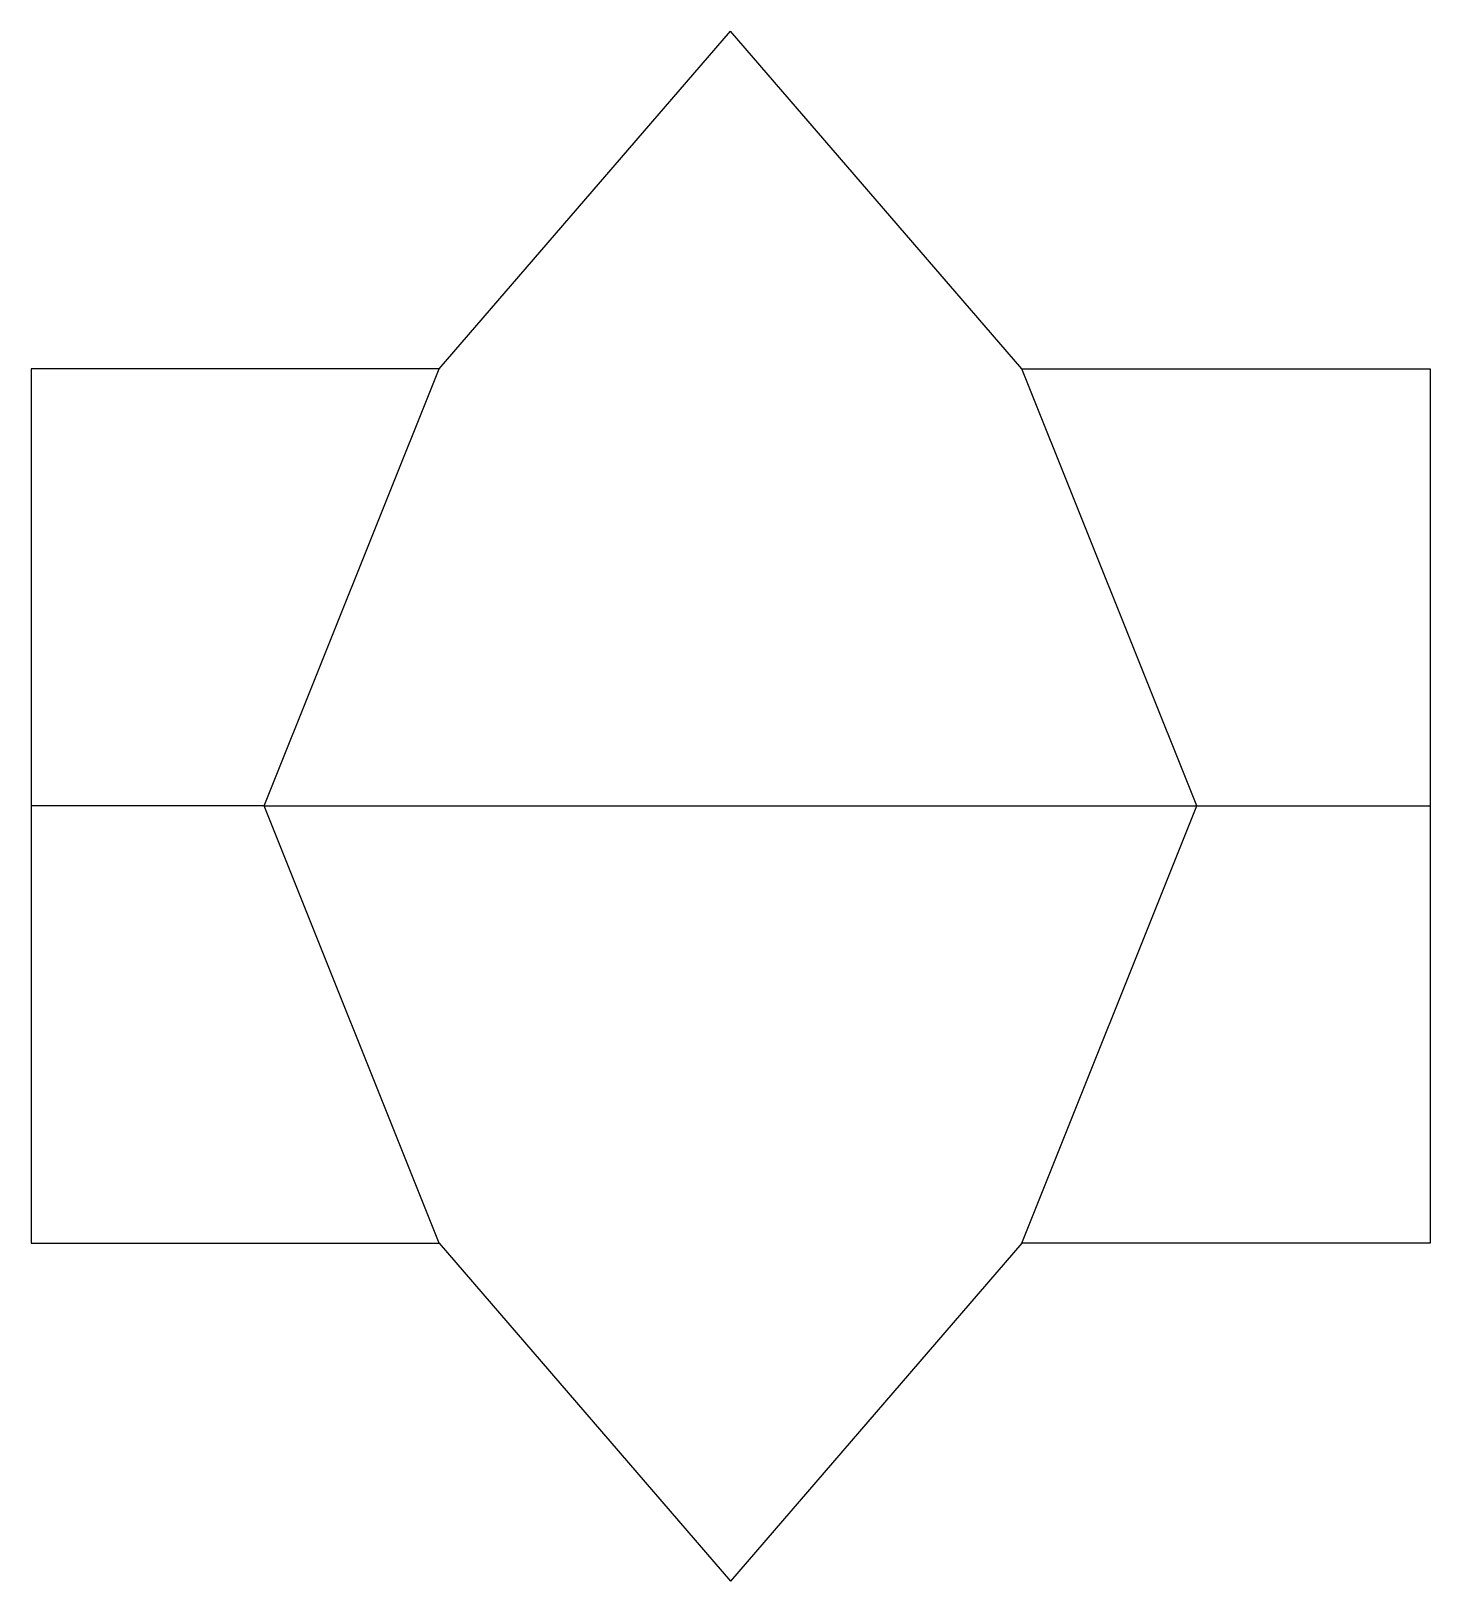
# Model space of a CAD drawing. Header units: millimetres. Extents: x -13.1 to 34.9, y 18.5 to 71.6.
import ezdxf

# ---------------------------------------------------------------- set-up
doc = ezdxf.new("R2010")
doc.units = ezdxf.units.MM

msp = doc.modelspace()

# ---------------------------------------------------------------- linework, layer by layer
for p, q in [((0.927, 60.054), (10.927, 71.648)), ((20.927, 60.054), (10.927, 71.648)), ((0.927, 60.054), (-13.073, 60.054)), ((-13.073, 60.054), (-13.073, 45.054)), ((20.927, 60.054), (34.927, 60.054)), ((34.927, 60.054), (34.927, 45.054)), ((-13.073, 45.054), (-13.073, 30.054)), ((34.927, 45.054), (34.927, 30.054)), ((-13.073, 30.054), (0.927, 30.054)), ((0.927, 30.054), (10.927, 18.459)), ((20.927, 30.054), (10.927, 18.459)), ((34.927, 30.054), (20.927, 30.054))]:
    msp.add_line(p, q)
at = {"color": 5}
for p, q in [((-5.073, 45.054), (0.927, 60.054)), ((26.927, 45.054), (20.927, 60.054)), ((-5.073, 45.054), (-13.073, 45.054)), ((0.927, 30.054), (-5.073, 45.054)), ((20.927, 30.054), (26.927, 45.054)), ((26.927, 45.054), (34.927, 45.054))]:
    msp.add_line(p, q, dxfattribs=at)
at = {"color": 1}
msp.add_line((-5.073, 45.054), (26.927, 45.054), dxfattribs=at)

doc.saveas('drawing.dxf')
